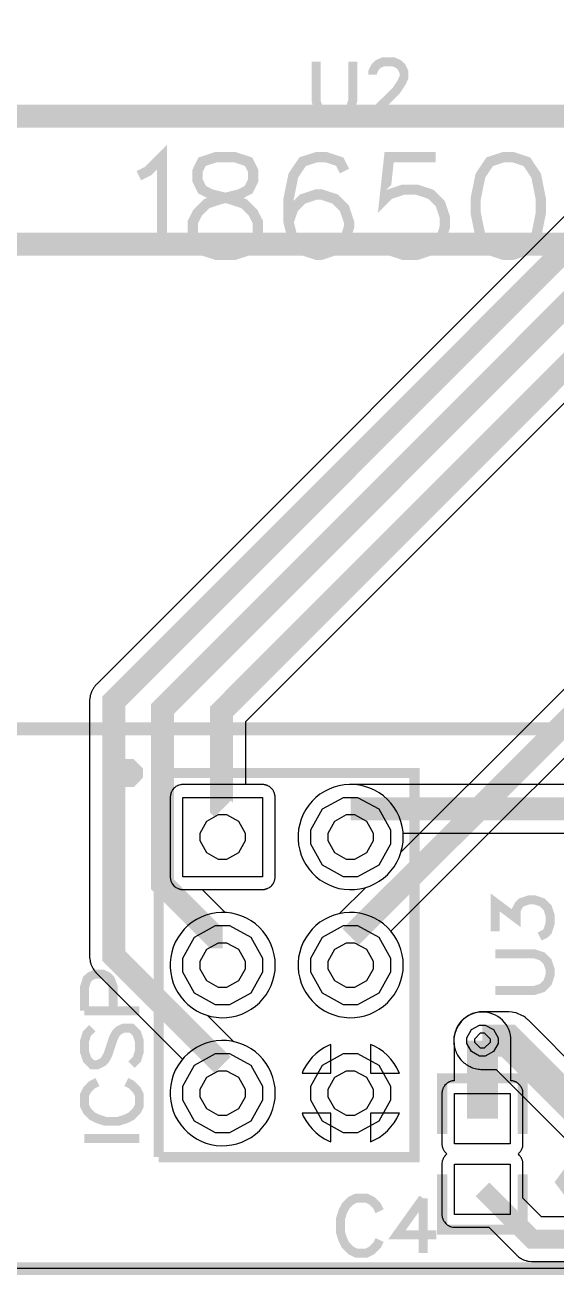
# Model space of a CAD drawing. Extents: x 0 to 5, y 0 to 2.5.
# Drawn here: x 2.169 to 2.602, y 0.57 to 1.587 of the extents above; entities that cross this region are included whole.
import ezdxf

# ---------------------------------------------------------------- set-up
doc = ezdxf.new("R2010")
doc.units = 0
doc.layers.get('0').update_dxf_attribs({"linetype": 'CONTINUOUS'})

msp = doc.modelspace()

# ---------------------------------------------------------------- linework, layer by layer
at = {"color": 6, "const_width": 0.010417}
msp.add_lwpolyline([(0.625, 1.875), (4.42708, 1.875), (4.42708, 0.574978), (0.625, 0.574978), (0.625, 1.875)], close=True, dxfattribs=at)
at = {"color": 5}
for points in [[(0.625, 0.574978), (0.625, 1.875), (4.42708, 1.875), (4.42708, 0.574978), (0.625, 0.574978)], [(2.43332, 0.779081), (2.43756, 0.779189), (2.44179, 0.779731), (2.44596, 0.780653), (2.45003, 0.78201), (2.45389, 0.7838), (2.45763, 0.785915), (2.46104, 0.788411), (2.46425, 0.791233), (2.46718, 0.794379), (2.46972, 0.797743), (2.47194, 0.801378), (2.47385, 0.805231), (2.47526, 0.809244), (2.47635, 0.813368), (2.477, 0.8176), (2.47721, 0.821886), (2.477, 0.826118), (2.47635, 0.83035), (2.47526, 0.834472), (2.47385, 0.838488), (2.47194, 0.842339), (2.46972, 0.845975), (2.46718, 0.849393), (2.46425, 0.852539), (2.46104, 0.85536), (2.45763, 0.857856), (2.45389, 0.859972), (2.45003, 0.861708), (2.44596, 0.863064), (2.44179, 0.86404), (2.43756, 0.864583), (2.43332, 0.864692), (2.42904, 0.864367), (2.42486, 0.863607), (2.42074, 0.862468), (2.41678, 0.860894), (2.41297, 0.858942), (2.4094, 0.856662), (2.40603, 0.85395), (2.403, 0.851019), (2.40022, 0.847711), (2.39785, 0.844185), (2.39578, 0.84044), (2.39415, 0.836535), (2.3929, 0.832465), (2.39204, 0.828233), (2.3916, 0.824001), (2.3916, 0.819715), (2.39204, 0.815483), (2.3929, 0.811307), (2.39415, 0.807238), (2.39578, 0.803276), (2.39785, 0.799533), (2.40022, 0.796007), (2.403, 0.792751), (2.40603, 0.789768), (2.4094, 0.78711), (2.41297, 0.784776), (2.41678, 0.782878), (2.42074, 0.781304), (2.42486, 0.780111), (2.42904, 0.779406), (2.43332, 0.779081)], [(2.39481, 0.733832), (2.41824, 0.733832), (2.41824, 0.757324), (2.41678, 0.756728), (2.41297, 0.754775), (2.4094, 0.752496), (2.40603, 0.749783), (2.403, 0.746853), (2.40022, 0.743544), (2.39785, 0.740018), (2.39578, 0.736274), (2.39481, 0.733832)], [(2.45053, 0.733832), (2.47401, 0.733832), (2.47385, 0.734321), (2.47194, 0.738172), (2.46972, 0.741808), (2.46718, 0.745226), (2.46425, 0.748372), (2.46104, 0.751193), (2.45763, 0.753689), (2.45389, 0.755806), (2.45053, 0.757324), (2.45053, 0.733832)], [(2.41824, 0.678114), (2.41824, 0.701551), (2.39481, 0.701551), (2.39578, 0.69911), (2.39785, 0.695367), (2.40022, 0.69184), (2.403, 0.688585), (2.40603, 0.685601), (2.4094, 0.682943), (2.41297, 0.68061), (2.41678, 0.678711), (2.41824, 0.678114)], [(2.45053, 0.67806), (2.45389, 0.679633), (2.45763, 0.681749), (2.46104, 0.684244), (2.46425, 0.687067), (2.46718, 0.690213), (2.46972, 0.693576), (2.47194, 0.697211), (2.47385, 0.701064), (2.47401, 0.701551), (2.45053, 0.701551), (2.45053, 0.67806)]]:
    msp.add_lwpolyline(points, close=True, dxfattribs=at)
at = {"color": 1}
for points in [[(0.625, 0.574978), (0.625, 1.875), (4.42708, 1.875), (4.42708, 0.574978), (0.625, 0.574978)], [(2.2979, 0.883356), (2.36333, 0.883356), (2.36421, 0.883464), (2.36464, 0.883572), (2.36507, 0.883626), (2.36546, 0.883789), (2.36589, 0.883897), (2.36626, 0.88406), (2.36669, 0.884224), (2.36708, 0.884386), (2.36822, 0.885037), (2.36854, 0.885254), (2.36893, 0.885525), (2.36957, 0.886068), (2.36985, 0.886393), (2.37017, 0.886719), (2.37099, 0.887696), (2.37121, 0.888075), (2.37147, 0.8884), (2.37164, 0.888781), (2.37185, 0.88916), (2.37201, 0.88954), (2.37218, 0.889974), (2.37235, 0.890354), (2.3725, 0.890788), (2.37261, 0.891168), (2.37272, 0.891601), (2.37289, 0.892904), (2.37289, 0.893337), (2.37294, 0.893772), (2.37294, 0.958333), (2.37289, 0.958768), (2.37289, 0.959201), (2.37278, 0.960069), (2.37272, 0.960449), (2.3725, 0.961317), (2.37235, 0.961697), (2.37218, 0.962131), (2.37185, 0.96289), (2.37164, 0.963271), (2.37147, 0.96365), (2.37121, 0.964031), (2.37099, 0.96441), (2.37017, 0.965386), (2.36925, 0.966308), (2.36893, 0.966581), (2.36854, 0.966797), (2.36822, 0.967068), (2.36746, 0.967503), (2.36708, 0.967665), (2.36669, 0.967882), (2.36626, 0.968045), (2.36589, 0.968207), (2.36546, 0.968317), (2.36507, 0.968425), (2.36464, 0.968533), (2.36421, 0.968587), (2.36376, 0.968696), (2.36333, 0.968696), (2.36296, 0.96875), (2.29747, 0.96875), (2.29704, 0.968696), (2.2966, 0.968696), (2.29622, 0.968587), (2.29579, 0.968533), (2.29492, 0.968317), (2.29454, 0.968207), (2.29411, 0.968045), (2.29372, 0.967882), (2.29335, 0.967665), (2.29297, 0.967503), (2.29221, 0.967068), (2.29189, 0.966797), (2.2915, 0.966581), (2.29118, 0.966308), (2.29085, 0.965983), (2.29053, 0.965713), (2.28944, 0.96441), (2.28917, 0.964031), (2.28874, 0.963271), (2.28857, 0.96289), (2.28836, 0.962511), (2.28819, 0.962131), (2.28808, 0.961697), (2.28792, 0.961317), (2.28771, 0.960449), (2.28765, 0.960069), (2.28749, 0.958768), (2.28749, 0.893337), (2.28771, 0.891601), (2.28782, 0.891168), (2.28792, 0.890788), (2.28808, 0.890354), (2.28819, 0.889974), (2.28836, 0.88954), (2.28857, 0.88916), (2.28874, 0.888781), (2.28896, 0.8884), (2.28917, 0.888075), (2.28944, 0.887696), (2.29053, 0.886393), (2.29085, 0.886068), (2.2915, 0.885525), (2.29189, 0.885254), (2.29221, 0.885037), (2.29335, 0.884386), (2.29411, 0.88406), (2.29454, 0.883897), (2.29492, 0.883789), (2.29536, 0.883626), (2.29579, 0.883572), (2.29622, 0.883464), (2.2966, 0.88341), (2.29704, 0.883356), (2.2979, 0.883356)], [(2.32915, 0.779081), (2.33339, 0.779189), (2.33763, 0.779731), (2.34179, 0.780653), (2.34586, 0.78201), (2.34972, 0.7838), (2.35346, 0.785915), (2.35688, 0.788411), (2.36008, 0.791233), (2.36301, 0.794379), (2.36556, 0.797743), (2.36778, 0.801378), (2.36968, 0.805231), (2.3711, 0.809244), (2.37218, 0.813368), (2.37283, 0.8176), (2.37304, 0.821886), (2.37283, 0.826118), (2.37218, 0.83035), (2.3711, 0.834472), (2.36968, 0.838488), (2.36778, 0.842339), (2.36556, 0.845975), (2.36301, 0.849393), (2.36008, 0.852539), (2.35688, 0.85536), (2.35346, 0.857856), (2.34972, 0.859972), (2.34586, 0.861708), (2.34179, 0.863064), (2.33763, 0.86404), (2.33339, 0.864583), (2.32915, 0.864692), (2.32488, 0.864367), (2.32069, 0.863607), (2.31657, 0.862468), (2.31261, 0.860894), (2.30881, 0.858942), (2.30524, 0.856662), (2.30186, 0.85395), (2.29883, 0.851019), (2.29606, 0.847711), (2.29368, 0.844185), (2.29161, 0.84044), (2.28999, 0.836535), (2.28874, 0.832465), (2.28788, 0.828233), (2.28743, 0.824001), (2.28743, 0.819715), (2.28788, 0.815483), (2.28874, 0.811307), (2.28999, 0.807238), (2.29161, 0.803276), (2.29368, 0.799533), (2.29606, 0.796007), (2.29883, 0.792751), (2.30186, 0.789768), (2.30524, 0.78711), (2.30881, 0.784776), (2.31261, 0.782878), (2.31657, 0.781304), (2.32069, 0.780111), (2.32488, 0.779406), (2.32915, 0.779081)], [(2.32915, 0.674914), (2.33339, 0.675022), (2.33763, 0.675564), (2.34179, 0.676486), (2.34586, 0.677843), (2.34972, 0.679633), (2.35346, 0.681749), (2.35688, 0.684244), (2.36008, 0.687067), (2.36301, 0.690213), (2.36556, 0.693576), (2.36778, 0.697211), (2.36968, 0.701064), (2.3711, 0.705078), (2.37218, 0.709201), (2.37283, 0.713433), (2.37304, 0.717719), (2.37283, 0.721951), (2.37218, 0.726183), (2.3711, 0.730306), (2.36968, 0.734321), (2.36778, 0.738172), (2.36556, 0.741808), (2.36301, 0.745226), (2.36008, 0.748372), (2.35688, 0.751193), (2.35346, 0.753689), (2.34972, 0.755806), (2.34586, 0.757542), (2.34179, 0.758897), (2.33763, 0.759874), (2.33339, 0.760417), (2.32915, 0.760525), (2.32488, 0.7602), (2.32069, 0.75944), (2.31657, 0.758301), (2.31261, 0.756728), (2.30881, 0.754775), (2.30524, 0.752496), (2.30186, 0.749783), (2.29883, 0.746853), (2.29606, 0.743544), (2.29368, 0.740018), (2.29161, 0.736274), (2.28999, 0.732368), (2.28874, 0.728299), (2.28788, 0.724067), (2.28743, 0.719835), (2.28743, 0.715549), (2.28788, 0.711317), (2.28874, 0.70714), (2.28999, 0.703071), (2.29161, 0.69911), (2.29368, 0.695367), (2.29606, 0.69184), (2.29883, 0.688585), (2.30186, 0.685601), (2.30524, 0.682943), (2.30881, 0.68061), (2.31261, 0.678711), (2.31657, 0.677137), (2.32069, 0.675944), (2.32488, 0.675239), (2.32915, 0.674914)], [(2.39481, 0.733832), (2.41824, 0.733832), (2.41824, 0.757324), (2.41678, 0.756728), (2.41297, 0.754775), (2.4094, 0.752496), (2.40603, 0.749783), (2.403, 0.746853), (2.40022, 0.743544), (2.39785, 0.740018), (2.39578, 0.736274), (2.39481, 0.733832)], [(2.45053, 0.733832), (2.47401, 0.733832), (2.47385, 0.734321), (2.47194, 0.738172), (2.46972, 0.741808), (2.46718, 0.745226), (2.46425, 0.748372), (2.46104, 0.751193), (2.45763, 0.753689), (2.45389, 0.755806), (2.45053, 0.757324), (2.45053, 0.733832)], [(2.51904, 0.717393), (2.56429, 0.717393), (2.56429, 0.676432), (2.51904, 0.676432), (2.51904, 0.717393)], [(2.41824, 0.678114), (2.41824, 0.701551), (2.39481, 0.701551), (2.39578, 0.69911), (2.39785, 0.695367), (2.40022, 0.69184), (2.403, 0.688585), (2.40603, 0.685601), (2.4094, 0.682943), (2.41297, 0.68061), (2.41678, 0.678711), (2.41824, 0.678114)], [(2.45053, 0.67806), (2.45389, 0.679633), (2.45763, 0.681749), (2.46104, 0.684244), (2.46425, 0.687067), (2.46718, 0.690213), (2.46972, 0.693576), (2.47194, 0.697211), (2.47385, 0.701064), (2.47401, 0.701551), (2.45053, 0.701551), (2.45053, 0.67806)], [(2.51904, 0.659993), (2.56429, 0.659993), (2.56429, 0.619086), (2.51904, 0.619086), (2.51904, 0.659993)]]:
    msp.add_lwpolyline(points, close=True, dxfattribs=at)
at = {"color": 5}
for points, const_width in [([(3.96929, 1.73122), (3.96929, 1.7724), (3.94374, 1.7979), (3.78961, 1.7979), (3.47396, 1.48232), (2.6875, 1.48232), (2.24164, 1.03646), (2.24164, 0.829156), (2.33018, 0.740614)], 0.01875), ([(2.33018, 0.844781), (2.32394, 0.844781), (2.28125, 0.887478), (2.28125, 1.03022), (2.68896, 1.43793), (3.05365, 1.43739), (3.0771, 1.4375)], 0.01875), ([(2.91249, 1.37294), (2.67393, 1.37294), (2.32915, 1.0281), (2.32915, 0.949978), (2.33018, 0.948947)], 0.01875), ([(2.43435, 0.948947), (2.85032, 0.948947), (3.02626, 1.12478)], 0.01875), ([(2.54167, 0.760417), (2.5625, 0.760417), (2.71354, 0.609375), (4.16146, 0.609375), (4.23958, 0.6875), (4.3125, 0.6875), (4.36458, 0.635417)], 0.026042)]:
    msp.add_lwpolyline(points, dxfattribs=dict(at, const_width=const_width))
at = {"color": 2}
for points, const_width in [([(2.40625, 1.55675), (2.40625, 1.5249), (2.40831, 1.51844), (2.4126, 1.51417), (2.41906, 1.5121), (2.42333, 1.5121), (2.42969, 1.51417), (2.43397, 1.51844), (2.43604, 1.5249), (2.43604, 1.55675)], 0.007292), ([(2.45231, 1.54617), (2.45231, 1.54833), (2.45437, 1.55263), (2.45654, 1.55469), (2.46083, 1.55675), (2.46929, 1.55675), (2.47353, 1.55469), (2.47575, 1.55263), (2.47781, 1.54833), (2.47781, 1.54406), (2.47575, 1.53976), (2.47146, 1.53331), (2.45008, 1.5121), (2.47999, 1.5121)], 0.007292), ([(2.26199, 1.46408), (2.26947, 1.46783), (2.28082, 1.47917), (2.28082, 1.39968)], 0.008333), ([(2.42936, 1.46783), (2.42551, 1.47542), (2.41417, 1.47917), (2.40668, 1.47917), (2.39529, 1.47542), (2.38769, 1.46408), (2.38385, 1.4451), (2.38385, 1.42617), (2.38769, 1.41103), (2.39529, 1.40343), (2.40668, 1.39968), (2.41043, 1.39968), (2.42176, 1.40343), (2.42936, 1.41103), (2.43311, 1.42242), (2.43311, 1.42617), (2.42936, 1.4375), (2.42176, 1.4451), (2.41043, 1.44883), (2.40668, 1.44883), (2.39529, 1.4451), (2.38769, 1.4375), (2.38385, 1.42617)], 0.008333), ([(2.50364, 1.47917), (2.46571, 1.47917), (2.46197, 1.4451), (2.46571, 1.44883), (2.47711, 1.45269), (2.48844, 1.45269), (2.49978, 1.44883), (2.50738, 1.44135), (2.51112, 1.43001), (2.51112, 1.42242), (2.50738, 1.41103), (2.49978, 1.40343), (2.48844, 1.39968), (2.47711, 1.39968), (2.46571, 1.40343), (2.46197, 1.40717), (2.45811, 1.41476)], 0.008333), ([(0.9375, 1.01405), (3.86458, 1.01405)], 0.010417), ([(2.2781, 0.665636), (2.48643, 0.665636), (2.48643, 0.978136), (2.2781, 0.978136), (2.2781, 0.665636), (2.2781, 0.865289)], 0.008333), ([(2.55208, 0.849393), (2.55208, 0.872831), (2.56907, 0.860081), (2.56907, 0.866482), (2.57124, 0.870714), (2.57335, 0.872831), (2.57969, 0.875), (2.58393, 0.875), (2.59044, 0.872831), (2.59467, 0.868544), (2.59679, 0.862196), (2.59679, 0.855849), (2.59467, 0.849393), (2.5925, 0.847276), (2.58822, 0.845107)], 0.007292), ([(2.55208, 0.801269), (2.58393, 0.801269), (2.59044, 0.803331), (2.59467, 0.807617), (2.59679, 0.814074), (2.59679, 0.81836), (2.59467, 0.824707), (2.59044, 0.828939), (2.58393, 0.831054), (2.55208, 0.831054)], 0.007292), ([(2.21772, 0.784668), (2.21772, 0.803874), (2.21978, 0.810331), (2.2219, 0.812392), (2.22613, 0.814561), (2.23258, 0.814561), (2.23687, 0.812392), (2.23893, 0.810331), (2.24115, 0.803874), (2.24115, 0.784668)], 0.007292), ([(2.21772, 0.784668), (2.26238, 0.784668)], 0.007292), ([(2.22407, 0.770617), (2.21978, 0.766331), (2.21772, 0.759983), (2.21772, 0.751465), (2.21978, 0.745117), (2.22407, 0.740831), (2.22835, 0.740831), (2.23258, 0.742893), (2.23469, 0.745117), (2.23687, 0.749349), (2.24115, 0.762099), (2.24322, 0.766331), (2.24533, 0.768554), (2.24957, 0.770617), (2.25603, 0.770617), (2.26031, 0.766331), (2.26238, 0.759983), (2.26238, 0.751465), (2.26031, 0.745117), (2.25603, 0.740831)], 0.007292), ([(2.50885, 0.684571), (2.50885, 0.72971), (2.57449, 0.72971), (2.57449, 0.684571)], 0.008202), ([(2.22835, 0.726779), (2.22407, 0.72461), (2.21978, 0.720324), (2.21772, 0.716146), (2.21772, 0.707628), (2.21978, 0.703342), (2.22407, 0.699056), (2.22835, 0.696886), (2.23469, 0.694769), (2.24533, 0.694769), (2.25179, 0.696886), (2.25603, 0.699056), (2.26031, 0.703342), (2.26238, 0.707628), (2.26238, 0.716146), (2.26031, 0.720324), (2.25603, 0.72461), (2.25179, 0.726779)], 0.007292), ([(2.21772, 0.680718), (2.26238, 0.680718)], 0.007292), ([(2.50885, 0.651747), (2.50885, 0.606662), (2.57449, 0.606662), (2.57449, 0.651747)], 0.008202), ([(2.6141, 0.651476), (2.61253, 0.651476), (2.60801, 0.64529), (2.61262, 0.63916), (2.61421, 0.63916), (2.61572, 0.63916), (2.62033, 0.64529), (2.61583, 0.651476), (2.61431, 0.651476)], 0.012303), ([(2.45801, 0.62169), (2.45583, 0.625922), (2.45156, 0.630208), (2.44737, 0.632269), (2.43886, 0.632269), (2.43457, 0.630208), (2.43033, 0.625922), (2.42811, 0.62169), (2.42606, 0.615289), (2.42606, 0.60471), (2.42811, 0.598253), (2.43033, 0.593967), (2.43457, 0.589681), (2.43886, 0.587619), (2.44737, 0.587619), (2.45156, 0.589681), (2.45583, 0.593967), (2.45801, 0.598253)], 0.007292), ([(2.49333, 0.632269), (2.47206, 0.602485), (2.50407, 0.602485)], 0.007292), ([(2.49333, 0.632269), (2.49333, 0.587619)], 0.007292)]:
    msp.add_lwpolyline(points, dxfattribs=dict(at, const_width=const_width))
at = {"color": 1}
for points, const_width in [([(3.39481, 1.21457), (3.39481, 1.26769), (3.15001, 1.51247), (1.32606, 1.51247), (1.26666, 1.45313), (0.807292, 1.45313), (0.791667, 1.4375)], 0.01875), ([(2.99897, 1.40831), (0.820856, 1.40831), (0.791667, 1.4375)], 0.01875), ([(2.43435, 0.844781), (2.92188, 1.33127), (3.01563, 1.33127)], 0.01875), ([(2.54167, 0.696994), (2.54167, 0.760417)], 0.025417), ([(2.67253, 0.65625), (2.67253, 0.610026), (2.66146, 0.598958), (2.58219, 0.598958), (2.54167, 0.639486)], 0.015625)]:
    msp.add_lwpolyline(points, dxfattribs=dict(at, const_width=const_width))
at = {"color": 5}
for points in [[(2.6735, 1.49631), (2.22765, 1.05046), (2.22726, 1.05002), (2.22683, 1.04959), (2.22646, 1.04915), (2.22607, 1.04867), (2.22575, 1.04818), (2.22538, 1.04769), (2.22472, 1.04671), (2.22444, 1.04617), (2.22412, 1.04568), (2.22385, 1.04514), (2.22364, 1.0446), (2.22336, 1.04405), (2.22314, 1.04346), (2.22299, 1.04291), (2.22276, 1.04237), (2.22244, 1.04118), (2.22233, 1.04064), (2.222, 1.03885), (2.2219, 1.03765), (2.2219, 0.827963), (2.222, 0.826768), (2.22222, 0.825575), (2.22233, 0.825032), (2.22244, 0.824436), (2.2226, 0.823839), (2.22276, 0.823296), (2.22299, 0.8227), (2.22314, 0.822157), (2.22336, 0.821615), (2.22364, 0.821018), (2.22385, 0.820475), (2.22412, 0.819988), (2.22444, 0.819444), (2.22472, 0.818901), (2.22538, 0.817925), (2.22575, 0.817437), (2.22607, 0.816949), (2.22646, 0.816515), (2.22683, 0.816026), (2.22726, 0.815593), (2.22765, 0.815158), (2.29753, 0.745281), (2.29606, 0.743544), (2.29368, 0.740018), (2.29161, 0.736274), (2.28999, 0.732368), (2.28874, 0.728299), (2.28788, 0.724067), (2.28743, 0.719835), (2.28743, 0.715549), (2.28788, 0.711317), (2.28874, 0.70714), (2.28999, 0.703071), (2.29161, 0.69911), (2.29368, 0.695367), (2.29606, 0.69184), (2.29883, 0.688585), (2.30186, 0.685601), (2.30524, 0.682943), (2.30881, 0.68061), (2.31261, 0.678711), (2.31657, 0.677137), (2.32069, 0.675944), (2.32488, 0.675239), (2.32915, 0.674914), (2.33339, 0.675022), (2.33763, 0.675564), (2.34179, 0.676486), (2.34586, 0.677843), (2.34972, 0.679633), (2.35346, 0.681749), (2.35688, 0.684244), (2.36008, 0.687067), (2.36301, 0.690213), (2.36556, 0.693576), (2.36778, 0.697211), (2.36968, 0.701064), (2.3711, 0.705078), (2.37218, 0.709201), (2.37283, 0.713433), (2.37304, 0.717719), (2.37283, 0.721951), (2.37218, 0.726183), (2.3711, 0.730306), (2.36968, 0.734321), (2.36778, 0.738172), (2.36556, 0.741808), (2.36301, 0.745226), (2.36008, 0.748372), (2.35688, 0.751193), (2.35346, 0.753689), (2.34972, 0.755806), (2.34586, 0.757542), (2.34179, 0.758897), (2.33936, 0.759494), (2.31793, 0.780925), (2.32069, 0.780111), (2.32488, 0.779406), (2.32915, 0.779081), (2.33339, 0.779189), (2.33763, 0.779731), (2.34179, 0.780653), (2.34586, 0.78201), (2.34972, 0.7838), (2.35346, 0.785915), (2.35688, 0.788411), (2.36008, 0.791233), (2.36301, 0.794379), (2.36556, 0.797743), (2.36778, 0.801378), (2.36968, 0.805231), (2.3711, 0.809244), (2.37218, 0.813368), (2.37283, 0.8176), (2.37304, 0.821886), (2.37283, 0.826118), (2.37218, 0.83035), (2.3711, 0.834472), (2.36968, 0.838488), (2.36778, 0.842339), (2.36556, 0.845975), (2.36301, 0.849393), (2.36008, 0.852539), (2.35688, 0.85536), (2.35346, 0.857856), (2.34972, 0.859972), (2.34586, 0.861708), (2.34179, 0.863064), (2.33763, 0.86404), (2.33339, 0.864583), (2.33214, 0.864583), (2.31342, 0.883356), (2.36333, 0.883356), (2.36421, 0.883464), (2.36464, 0.883572), (2.36507, 0.883626), (2.36546, 0.883789), (2.36589, 0.883897), (2.36626, 0.88406), (2.36669, 0.884224), (2.36708, 0.884386), (2.36822, 0.885037), (2.36854, 0.885254), (2.36893, 0.885525), (2.36957, 0.886068), (2.36985, 0.886393), (2.37017, 0.886719), (2.37099, 0.887696), (2.37121, 0.888075), (2.37147, 0.8884), (2.37164, 0.888781), (2.37185, 0.88916), (2.37201, 0.88954), (2.37218, 0.889974), (2.37235, 0.890354), (2.3725, 0.890788), (2.37261, 0.891168), (2.37272, 0.891601), (2.37289, 0.892904), (2.37289, 0.893337), (2.37294, 0.893772), (2.37294, 0.958333), (2.37289, 0.958768), (2.37289, 0.959201), (2.37278, 0.960069), (2.37272, 0.960449), (2.3725, 0.961317), (2.37235, 0.961697), (2.37218, 0.962131), (2.37185, 0.96289), (2.37164, 0.963271), (2.37147, 0.96365), (2.37121, 0.964031), (2.37099, 0.96441), (2.37017, 0.965386), (2.36925, 0.966308), (2.36893, 0.966581), (2.36854, 0.966797), (2.36822, 0.967068), (2.36746, 0.967503), (2.36708, 0.967665), (2.36669, 0.967882), (2.36626, 0.968045), (2.36589, 0.968207), (2.36546, 0.968317), (2.36507, 0.968425), (2.36464, 0.968533), (2.36421, 0.968587), (2.36376, 0.968696), (2.36333, 0.968696), (2.36296, 0.96875), (2.34896, 0.96875), (2.34896, 1.01991), (2.67969, 1.35064)], [(2.84212, 0.96875), (2.43696, 0.96875), (2.43332, 0.968858), (2.42904, 0.968533), (2.42486, 0.967774), (2.42074, 0.966635), (2.41678, 0.965061), (2.41297, 0.963108), (2.4094, 0.960829), (2.40603, 0.958117), (2.403, 0.955186), (2.40022, 0.951878), (2.39785, 0.948351), (2.39578, 0.944607), (2.39415, 0.940701), (2.3929, 0.936632), (2.39204, 0.9324), (2.3916, 0.928168), (2.3916, 0.923882), (2.39204, 0.91965), (2.3929, 0.915474), (2.39415, 0.911404), (2.39578, 0.907443), (2.39785, 0.9037), (2.40022, 0.900174), (2.403, 0.896918), (2.40603, 0.893935), (2.4094, 0.891276), (2.41297, 0.888943), (2.41678, 0.887044), (2.42074, 0.885471), (2.42486, 0.884278), (2.42904, 0.883572), (2.43332, 0.883247), (2.43756, 0.883356), (2.44179, 0.883897), (2.44596, 0.884819), (2.45003, 0.886176), (2.45389, 0.887967), (2.45763, 0.890082), (2.46104, 0.892578), (2.46425, 0.8954), (2.46718, 0.898546), (2.46972, 0.90191), (2.47194, 0.905544), (2.47385, 0.909397), (2.47526, 0.913411), (2.47635, 0.917535), (2.477, 0.921767), (2.47721, 0.926053), (2.47706, 0.929144), (2.85032, 0.929144)], [(2.62283, 0.733236), (2.57904, 0.776964), (2.57861, 0.777453), (2.57764, 0.778321), (2.5771, 0.778754), (2.57661, 0.779135), (2.57497, 0.780274), (2.57437, 0.780599), (2.57383, 0.780925), (2.57324, 0.78125), (2.57086, 0.782335), (2.57026, 0.782553), (2.56961, 0.782769), (2.56901, 0.782932), (2.56706, 0.783421), (2.56575, 0.783638), (2.56315, 0.783854), (2.54167, 0.783854), (2.54047, 0.7838), (2.53933, 0.783746), (2.53819, 0.783583), (2.537, 0.783365), (2.53586, 0.783149), (2.53478, 0.782824), (2.53364, 0.782443), (2.53256, 0.78201), (2.53153, 0.781521), (2.53043, 0.780979), (2.52946, 0.780436), (2.52849, 0.779785), (2.5275, 0.779081), (2.52658, 0.778375), (2.52572, 0.777615), (2.5249, 0.776801), (2.52408, 0.775933), (2.52333, 0.775011), (2.52262, 0.774089), (2.52197, 0.773113), (2.52138, 0.772136), (2.52029, 0.770074), (2.51986, 0.768989), (2.51947, 0.767904), (2.5191, 0.766764), (2.51882, 0.765625), (2.51839, 0.763346), (2.51828, 0.762153), (2.51824, 0.761014), (2.51824, 0.759819), (2.51828, 0.758681), (2.51839, 0.757488), (2.51882, 0.755208), (2.5191, 0.754069), (2.51947, 0.752929), (2.51986, 0.751844), (2.52029, 0.75076), (2.52138, 0.748699), (2.52197, 0.747721), (2.52262, 0.746744), (2.52333, 0.745822), (2.52408, 0.7449), (2.5249, 0.744032), (2.52572, 0.743218), (2.52658, 0.742458), (2.5275, 0.741754), (2.52849, 0.741049), (2.52946, 0.740397), (2.53043, 0.739854), (2.53153, 0.739312), (2.53256, 0.738824), (2.53364, 0.73839), (2.53478, 0.73801), (2.53586, 0.737685), (2.537, 0.737468), (2.53819, 0.73725), (2.53933, 0.737088), (2.54047, 0.737033), (2.54167, 0.736979), (2.55279, 0.736979), (2.697, 0.592828)]]:
    msp.add_lwpolyline(points, dxfattribs=at)
at = {"color": 2}
for points, const_width in [([(2.32482, 1.47917), (2.31342, 1.47542), (2.30968, 1.46783), (2.30968, 1.46029), (2.31342, 1.45269), (2.32101, 1.44883), (2.33615, 1.4451), (2.3475, 1.44135), (2.35508, 1.43375), (2.35883, 1.42617), (2.35883, 1.41476), (2.35508, 1.40717), (2.35135, 1.40343), (2.34, 1.39968), (2.32482, 1.39968), (2.31342, 1.40343), (2.30968, 1.40717), (2.30583, 1.41476), (2.30583, 1.42617), (2.30968, 1.43375), (2.31717, 1.44135), (2.32867, 1.4451), (2.34375, 1.44883), (2.35135, 1.45269), (2.35508, 1.46029), (2.35508, 1.46783), (2.35135, 1.47542), (2.34, 1.47917), (2.32482, 1.47917)], 0.008333), ([(2.55886, 1.47917), (2.54753, 1.47542), (2.53999, 1.46408), (2.53614, 1.4451), (2.53614, 1.43375), (2.53999, 1.41476), (2.54753, 1.40343), (2.55886, 1.39968), (2.56646, 1.39968), (2.57781, 1.40343), (2.58539, 1.41476), (2.58919, 1.43375), (2.58919, 1.4451), (2.58539, 1.46408), (2.57781, 1.47542), (2.56646, 1.47917), (2.55886, 1.47917)], 0.008333), ([(2.26025, 0.978136), (2.26025, 0.976617), (2.25569, 0.972006), (2.25418, 0.972006), (2.25261, 0.972006), (2.24804, 0.976617), (2.24804, 0.978136), (2.24804, 0.979656), (2.25261, 0.984212), (2.25418, 0.984212), (2.25569, 0.984212), (2.26025, 0.979656), (2.26025, 0.978136)], 0.010417)]:
    msp.add_lwpolyline(points, close=True, dxfattribs=dict(at, const_width=const_width))
at = {"color": 1}
for points in [[(2.90788, 1.34527), (2.47532, 0.913629), (2.47635, 0.917535), (2.477, 0.921767), (2.47721, 0.926053), (2.477, 0.930285), (2.47635, 0.934517), (2.47526, 0.938639), (2.47385, 0.942654), (2.47194, 0.946506), (2.46972, 0.950142), (2.46718, 0.95356), (2.46425, 0.956706), (2.46104, 0.959526), (2.45763, 0.962022), (2.45389, 0.964139), (2.45003, 0.965875), (2.44596, 0.967231), (2.44179, 0.968207), (2.43756, 0.96875), (2.43332, 0.968858), (2.42904, 0.968533), (2.42486, 0.967774), (2.42074, 0.966635), (2.41678, 0.965061), (2.41297, 0.963108), (2.4094, 0.960829), (2.40603, 0.958117), (2.403, 0.955186), (2.40022, 0.951878), (2.39785, 0.948351), (2.39578, 0.944607), (2.39415, 0.940701), (2.3929, 0.936632), (2.39204, 0.9324), (2.3916, 0.928168), (2.3916, 0.923882), (2.39204, 0.91965), (2.3929, 0.915474), (2.39415, 0.911404), (2.39578, 0.907443), (2.39785, 0.9037), (2.40022, 0.900174), (2.403, 0.896918), (2.40603, 0.893935), (2.4094, 0.891276), (2.41297, 0.888943), (2.41678, 0.887044), (2.42074, 0.885471), (2.42486, 0.884278), (2.42904, 0.883572), (2.43332, 0.883247), (2.43756, 0.883356), (2.44179, 0.883897), (2.44596, 0.884819), (2.44672, 0.885092), (2.42529, 0.863715), (2.42486, 0.863607), (2.42074, 0.862468), (2.41678, 0.860894), (2.41297, 0.858942), (2.4094, 0.856662), (2.40603, 0.85395), (2.403, 0.851019), (2.40022, 0.847711), (2.39785, 0.844185), (2.39578, 0.84044), (2.39415, 0.836535), (2.3929, 0.832465), (2.39204, 0.828233), (2.3916, 0.824001), (2.3916, 0.819715), (2.39204, 0.815483), (2.3929, 0.811307), (2.39415, 0.807238), (2.39578, 0.803276), (2.39785, 0.799533), (2.40022, 0.796007), (2.403, 0.792751), (2.40603, 0.789768), (2.4094, 0.78711), (2.41297, 0.784776), (2.41678, 0.782878), (2.42074, 0.781304), (2.42486, 0.780111), (2.42904, 0.779406), (2.43332, 0.779081), (2.43332, 0.779081), (2.43756, 0.779189), (2.44179, 0.779731), (2.44596, 0.780653), (2.45003, 0.78201), (2.45389, 0.7838), (2.45763, 0.785915), (2.46104, 0.788411), (2.46425, 0.791233), (2.46718, 0.794379), (2.46972, 0.797743), (2.47194, 0.801378), (2.47385, 0.805231), (2.47526, 0.809244), (2.47635, 0.813368), (2.477, 0.8176), (2.47721, 0.821886), (2.477, 0.826118), (2.47635, 0.83035), (2.47526, 0.834472), (2.47385, 0.838488), (2.47194, 0.842339), (2.46972, 0.845975), (2.46718, 0.849393), (2.46707, 0.849501), (2.93007, 1.31147)], [(2.62771, 0.617188), (2.58974, 0.617188), (2.57465, 0.632269), (2.57465, 0.660428), (2.57443, 0.662164), (2.57433, 0.662597), (2.57422, 0.662978), (2.57406, 0.663411), (2.57394, 0.663792), (2.57379, 0.664225), (2.57357, 0.664606), (2.5734, 0.664985), (2.57319, 0.665365), (2.57292, 0.665744), (2.57269, 0.666069), (2.57243, 0.666396), (2.57215, 0.666775), (2.57189, 0.667101), (2.57129, 0.667697), (2.57064, 0.66824), (2.57096, 0.668457), (2.57129, 0.668782), (2.57161, 0.669054), (2.57269, 0.670356), (2.57292, 0.670736), (2.57319, 0.671115), (2.5734, 0.671496), (2.57357, 0.671875), (2.57379, 0.672254), (2.57394, 0.672635), (2.57406, 0.673068), (2.57422, 0.673449), (2.57443, 0.674317), (2.57449, 0.674696), (2.57465, 0.675999), (2.57465, 0.717882), (2.57454, 0.71875), (2.57449, 0.719129), (2.57443, 0.719564), (2.57422, 0.720432), (2.57406, 0.720811), (2.57394, 0.721246), (2.57379, 0.721625), (2.57357, 0.722006), (2.5734, 0.722385), (2.57319, 0.722765), (2.57292, 0.723144), (2.57269, 0.723469), (2.57243, 0.72385), (2.57161, 0.724826), (2.57064, 0.72564), (2.57026, 0.725911), (2.56993, 0.726183), (2.56917, 0.726617), (2.56879, 0.726779), (2.56842, 0.726997), (2.56803, 0.72716), (2.5676, 0.727268), (2.56722, 0.727431), (2.56635, 0.727647), (2.56592, 0.727701), (2.56554, 0.727756), (2.56511, 0.72781), (2.56478, 0.72781), (2.56478, 0.758247), (2.56489, 0.760417), (2.56478, 0.76275), (2.56446, 0.765028), (2.56386, 0.767253), (2.5631, 0.769422), (2.56207, 0.771539), (2.56087, 0.773492), (2.55946, 0.775336), (2.55789, 0.777072), (2.55615, 0.778592), (2.55425, 0.779949), (2.55225, 0.781088), (2.55012, 0.782064), (2.54796, 0.782769), (2.54568, 0.783311), (2.5434, 0.783583), (2.54107, 0.783638), (2.53879, 0.783475), (2.53651, 0.783094), (2.53429, 0.782443), (2.53213, 0.781575), (2.53006, 0.780544), (2.5281, 0.779297), (2.52632, 0.777832), (2.52462, 0.776204), (2.52317, 0.774468), (2.52186, 0.772515), (2.52072, 0.770508), (2.51986, 0.768338), (2.51915, 0.766168), (2.51872, 0.763889), (2.51844, 0.761556), (2.51844, 0.759278), (2.51856, 0.758464), (2.51856, 0.72781), (2.51824, 0.72781), (2.51785, 0.727756), (2.51699, 0.727647), (2.51611, 0.727431), (2.51574, 0.727268), (2.51531, 0.72716), (2.51492, 0.726997), (2.51454, 0.726779), (2.51417, 0.726617), (2.5134, 0.726183), (2.51307, 0.725911), (2.51269, 0.72564), (2.51172, 0.724826), (2.5109, 0.72385), (2.51064, 0.723469), (2.51042, 0.723144), (2.51014, 0.722765), (2.50993, 0.722385), (2.50976, 0.722006), (2.50956, 0.721625), (2.50939, 0.721246), (2.50928, 0.720811), (2.50911, 0.720432), (2.5089, 0.719564), (2.50885, 0.719129), (2.50879, 0.71875), (2.50868, 0.717882), (2.50868, 0.675999), (2.50885, 0.674696), (2.5089, 0.674317), (2.50911, 0.673449), (2.50928, 0.673068), (2.50939, 0.672635), (2.50956, 0.672254), (2.50976, 0.671875), (2.50993, 0.671496), (2.51014, 0.671115), (2.51042, 0.670736), (2.51064, 0.670356), (2.51172, 0.669054), (2.51204, 0.668782), (2.51238, 0.668457), (2.51269, 0.66824), (2.51204, 0.667697), (2.51144, 0.667101), (2.51118, 0.666775), (2.5109, 0.666396), (2.51064, 0.666069), (2.51042, 0.665744), (2.51014, 0.665365), (2.50993, 0.664985), (2.50976, 0.664606), (2.50956, 0.664225), (2.50939, 0.663792), (2.50928, 0.663411), (2.50911, 0.662978), (2.509, 0.662597), (2.5089, 0.662164), (2.50868, 0.660428), (2.50868, 0.618599), (2.5089, 0.616863), (2.509, 0.616482), (2.50911, 0.616049), (2.50928, 0.615614), (2.50939, 0.615235), (2.50956, 0.614854), (2.50976, 0.614421), (2.50993, 0.61404), (2.51014, 0.613661), (2.51042, 0.613336), (2.51064, 0.612956), (2.51172, 0.611654), (2.51204, 0.611328), (2.51269, 0.610786), (2.51307, 0.610514), (2.5134, 0.610297), (2.51454, 0.609646), (2.51531, 0.609321), (2.51574, 0.609158), (2.51611, 0.60905), (2.51742, 0.608724), (2.51785, 0.608669), (2.51824, 0.608615), (2.54676, 0.608615), (2.56928, 0.586046), (2.56972, 0.585667), (2.57015, 0.585232), (2.57064, 0.584853), (2.57107, 0.584472), (2.57254, 0.583496), (2.57308, 0.583171), (2.57357, 0.5829), (2.57465, 0.582357), (2.57519, 0.58214), (2.57579, 0.581922), (2.57688, 0.581489), (2.57747, 0.581326), (2.57807, 0.581218), (2.57861, 0.581054), (2.57921, 0.580946), (2.5816, 0.580729), (2.58219, 0.580729), (2.58219, 0.580729), (2.66206, 0.580729)]]:
    msp.add_lwpolyline(points, dxfattribs=at)
at = {"color": 254}
for points in [[(2.2979, 0.958333), (2.36253, 0.958333), (2.36253, 0.893772), (2.2979, 0.893772), (2.2979, 0.958333)], [(2.46669, 0.926053), (2.46669, 0.920356), (2.45719, 0.903267), (2.44006, 0.893772), (2.43435, 0.893772), (2.4286, 0.893772), (2.41151, 0.903267), (2.40207, 0.920356), (2.40207, 0.926053), (2.40207, 0.931803), (2.41151, 0.948893), (2.4286, 0.958333), (2.43435, 0.958333), (2.44006, 0.958333), (2.45719, 0.948893), (2.46669, 0.931803), (2.46669, 0.926053)], [(2.36253, 0.821886), (2.36253, 0.816189), (2.35303, 0.7991), (2.33589, 0.789606), (2.33018, 0.789606), (2.32443, 0.789606), (2.30735, 0.7991), (2.2979, 0.816189), (2.2979, 0.821886), (2.2979, 0.827636), (2.30735, 0.844726), (2.32443, 0.854167), (2.33018, 0.854167), (2.33589, 0.854167), (2.35303, 0.844726), (2.36253, 0.827636), (2.36253, 0.821886)], [(2.46669, 0.821886), (2.46669, 0.816189), (2.45719, 0.7991), (2.44006, 0.789606), (2.43435, 0.789606), (2.4286, 0.789606), (2.41151, 0.7991), (2.40207, 0.816189), (2.40207, 0.821886), (2.40207, 0.827636), (2.41151, 0.844726), (2.4286, 0.854167), (2.43435, 0.854167), (2.44006, 0.854167), (2.45719, 0.844726), (2.46669, 0.827636), (2.46669, 0.821886)], [(2.55436, 0.760417), (2.55436, 0.758192), (2.55063, 0.751465), (2.54389, 0.747721), (2.54167, 0.747721), (2.53939, 0.747721), (2.53267, 0.751465), (2.52897, 0.758192), (2.52897, 0.760417), (2.52897, 0.762696), (2.53267, 0.769422), (2.53939, 0.773113), (2.54167, 0.773113), (2.54389, 0.773113), (2.55063, 0.769422), (2.55436, 0.762696), (2.55436, 0.760417)], [(2.36253, 0.717719), (2.36253, 0.712022), (2.35303, 0.694933), (2.33589, 0.685439), (2.33018, 0.685439), (2.32443, 0.685439), (2.30735, 0.694933), (2.2979, 0.712022), (2.2979, 0.717719), (2.2979, 0.723469), (2.30735, 0.74056), (2.32443, 0.75), (2.33018, 0.75), (2.33589, 0.75), (2.35303, 0.74056), (2.36253, 0.723469), (2.36253, 0.717719)], [(2.46669, 0.717719), (2.46669, 0.712022), (2.45719, 0.694933), (2.44006, 0.685439), (2.43435, 0.685439), (2.4286, 0.685439), (2.41151, 0.694933), (2.40207, 0.712022), (2.40207, 0.717719), (2.40207, 0.723469), (2.41151, 0.74056), (2.4286, 0.75), (2.43435, 0.75), (2.44006, 0.75), (2.45719, 0.74056), (2.46669, 0.723469), (2.46669, 0.717719)]]:
    msp.add_lwpolyline(points, close=True, dxfattribs=at)
at = {"color": 250}
for points in [[(2.34842, 0.926053), (2.34842, 0.922851), (2.34304, 0.913194), (2.33339, 0.907824), (2.33018, 0.907824), (2.32693, 0.907824), (2.31728, 0.913194), (2.31196, 0.922851), (2.31196, 0.926053), (2.31196, 0.929308), (2.31728, 0.938965), (2.32693, 0.944282), (2.33018, 0.944282), (2.33339, 0.944282), (2.34304, 0.938965), (2.34842, 0.929308), (2.34842, 0.926053)], [(2.45258, 0.926053), (2.45258, 0.922851), (2.44721, 0.913194), (2.43756, 0.907824), (2.43435, 0.907824), (2.4311, 0.907824), (2.42144, 0.913194), (2.41612, 0.922851), (2.41612, 0.926053), (2.41612, 0.929308), (2.42144, 0.938965), (2.4311, 0.944282), (2.43435, 0.944282), (2.43756, 0.944282), (2.44721, 0.938965), (2.45258, 0.929308), (2.45258, 0.926053)], [(2.34842, 0.821886), (2.34842, 0.818685), (2.34304, 0.809028), (2.33339, 0.803657), (2.33018, 0.803657), (2.32693, 0.803657), (2.31728, 0.809028), (2.31196, 0.818685), (2.31196, 0.821886), (2.31196, 0.825142), (2.31728, 0.834799), (2.32693, 0.840115), (2.33018, 0.840115), (2.33339, 0.840115), (2.34304, 0.834799), (2.34842, 0.825142), (2.34842, 0.821886)], [(2.45258, 0.821886), (2.45258, 0.818685), (2.44721, 0.809028), (2.43756, 0.803657), (2.43435, 0.803657), (2.4311, 0.803657), (2.42144, 0.809028), (2.41612, 0.818685), (2.41612, 0.821886), (2.41612, 0.825142), (2.42144, 0.834799), (2.4311, 0.840115), (2.43435, 0.840115), (2.43756, 0.840115), (2.44721, 0.834799), (2.45258, 0.825142), (2.45258, 0.821886)], [(2.5479, 0.760417), (2.5479, 0.758897), (2.54318, 0.754178), (2.54167, 0.754178), (2.5401, 0.754178), (2.53543, 0.758897), (2.53543, 0.760417), (2.53543, 0.76199), (2.5401, 0.766656), (2.54167, 0.766656), (2.54318, 0.766656), (2.5479, 0.76199), (2.5479, 0.760417)], [(2.34842, 0.717719), (2.34842, 0.714518), (2.34304, 0.704861), (2.33339, 0.69949), (2.33018, 0.69949), (2.32693, 0.69949), (2.31728, 0.704861), (2.31196, 0.714518), (2.31196, 0.717719), (2.31196, 0.720975), (2.31728, 0.730632), (2.32693, 0.735949), (2.33018, 0.735949), (2.33339, 0.735949), (2.34304, 0.730632), (2.34842, 0.720975), (2.34842, 0.717719)], [(2.45258, 0.717719), (2.45258, 0.714518), (2.44721, 0.704861), (2.43756, 0.69949), (2.43435, 0.69949), (2.4311, 0.69949), (2.42144, 0.704861), (2.41612, 0.714518), (2.41612, 0.717719), (2.41612, 0.720975), (2.42144, 0.730632), (2.4311, 0.735949), (2.43435, 0.735949), (2.43756, 0.735949), (2.44721, 0.730632), (2.45258, 0.720975), (2.45258, 0.717719)]]:
    msp.add_lwpolyline(points, close=True, dxfattribs=at)

doc.saveas('drawing.dxf')
